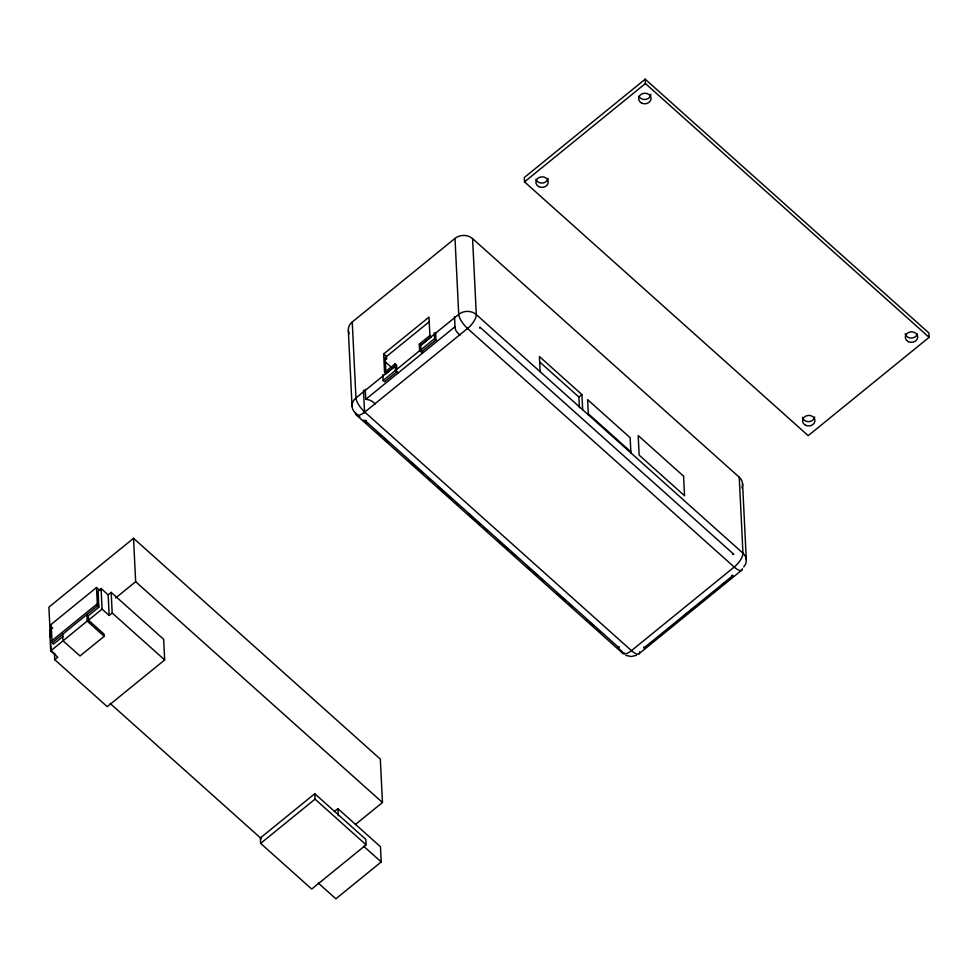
<?xml version="1.0" encoding="UTF-8"?>
<svg xmlns="http://www.w3.org/2000/svg" width="978" height="978" viewBox="0 0 978 978"><rect width="100%" height="100%" fill="white"/><g stroke="black" fill="none" stroke-linecap="round" stroke-linejoin="round"><path stroke-width="1.47" d="M645.199 79.194L524.306 177.531L524.514 181.871L808.195 435.662L929.1 337.337L928.892 332.997L645.199 79.194L645.419 83.533L929.1 337.337M349.183 333.657A12.445 10.599 -2.8 0 1 352.239 321.994L455.002 238.412A12.445 10.599 -2.8 0 1 472.582 238.644L739.246 477.215A12.445 10.599 -2.8 0 1 741.899 487.973M524.514 181.871L645.419 83.533M355.417 824.503L382.459 802.51L380.332 759.111L133.534 538.303L48.9 607.142L50.367 637.069M99.927 590.565L96.516 587.521L51.186 624.392L52.091 642.839L53.509 644.111L62.91 636.458M384.562 372.422L395.136 363.816L396.555 365.087L385.98 373.694L384.562 372.422L383.657 353.975L428.987 317.104L429.892 335.552L431.31 336.811L420.736 345.417L420.943 349.757L422.362 351.029L422.472 353.205L419.635 350.662L419.317 344.146L429.892 335.552M52.702 627.827L49.682 630.284L50.697 650.908L57.788 657.253L54.768 659.71L107.25 706.666L164.671 659.954L163.668 639.331L111.186 592.387L108.155 594.844L109.169 615.455L112.189 612.998L111.186 592.387M108.155 594.844L101.064 588.499L98.044 590.956L98.839 607.228L88.264 615.834L88.472 620.174L104.071 634.135L104.181 636.311L80 655.969L62.983 640.749L62.665 634.233M384.586 360.32L386.603 358.681L386.493 356.518L429.501 321.53M51.981 640.663L97.311 603.793L98.729 605.064M52.091 642.839L97.421 605.957L96.516 587.521M395.246 365.992L355.955 397.948A12.445 10.599 -2.8 0 0 355.393 412.936L359.928 416.995M419.428 346.322L458.719 314.366A12.445 10.599 -2.8 0 1 476.298 314.598L742.95 553.169A12.445 10.599 -2.8 0 1 743.659 566.983M50.697 650.908L87.164 621.079L86.846 614.563L88.264 615.834M88.472 620.174L102.079 609.111L101.064 588.499M115.673 597.961L135.649 581.702L133.534 538.303M397.056 371.616L384.586 381.762L383.168 380.491L419.635 350.662M420.943 349.757L434.55 338.694L434.256 332.813M422.362 351.029L435.968 339.965L435.601 332.606M375.136 404.036A12.445 10.599 -2.8 0 0 365.76 399.33L455.002 326.738L454.513 316.701M579.428 407.679L578.903 397.044L581.934 394.586L539.379 356.518L540.125 371.713M314.769 793.708L260.368 837.963L260.637 843.378L311.701 889.063L366.102 844.821L365.833 839.393L314.769 793.708L315.038 799.136L366.102 844.821M260.637 843.378L315.038 799.136M334.427 811.508L337.911 808.672L380.466 846.74L381.212 861.936L335.87 898.806L318.229 883.012M684.624 615.15L686.947 613.267M690.431 610.431L692.766 608.536M721.727 584.978L724.026 583.108M638.83 653.891L741.593 570.296M636.507 655.309L631.213 656.531L625.908 655.394M539.709 361.982L578.903 397.044M588.291 413.767L630.847 451.836M434.55 338.694L435.968 339.965M419.317 344.146L420.736 345.417M383.657 353.975L386.493 356.518M386.603 358.681L385.185 357.41L385.98 373.694M398.291 372.862L395.454 370.332L395.136 363.816M384.855 361.493L391.652 367.581M384.452 370.246L385.87 371.518M363.339 420.039L366.738 423.083M378.083 433.242L381.493 436.286M383.767 438.315L388.303 442.374M408.731 460.65L423.474 473.853M428.022 477.912L430.283 479.941M438.23 487.044L451.848 499.232M455.247 502.276L458.658 505.32M467.728 513.438L480.21 524.611M483.621 527.655L487.02 530.699M498.364 540.846L508.584 549.991M511.983 553.035L515.394 556.079M527.875 567.24L536.946 575.37M540.357 578.414L543.756 581.458M557.374 593.646L565.321 600.749M568.719 603.793L572.13 606.837M586.886 620.04L593.683 626.128M597.093 629.172L600.492 632.216M617.521 647.448L622.057 651.507M356.347 414.978L622.815 653.39M135.649 581.702L382.459 802.51M112.189 612.998L164.671 659.954M102.079 609.111L109.169 615.455M97.421 605.957L98.839 607.228M363.559 846.141L381.212 861.936M87.164 621.079L104.181 636.311M55.575 654.612L51.027 650.541L50.734 644.551M110.159 703.451L261.432 838.782M746.312 559.966L742.571 483.67M739.246 477.215L742.95 553.169A12.445 4.939 -48.2 0 1 734.209 567.057L631.446 650.639A12.445 4.939 -48.2 0 1 622.118 652.057M630.896 452.924L630.162 437.728L587.607 399.66L588.353 414.855M581.934 394.586L582.668 409.782M472.582 238.644L476.298 314.598A12.445 4.939 -48.2 0 1 467.545 328.486L364.782 412.068A12.445 4.939 -48.2 0 1 355.393 412.936M455.002 238.412L458.719 314.366A12.445 4.254 50.9 0 0 467.545 328.486L734.209 567.057A12.445 4.254 50.9 0 0 742.388 568.719M396.555 365.087L396.762 369.427M382.875 374.598L383.168 380.491M365.271 389.293L365.76 399.33M363.486 390.198L364.598 412.912M352.239 321.994L355.955 397.948A12.445 4.254 50.9 0 0 364.782 412.068L631.446 650.639A12.445 4.254 50.9 0 0 639.636 651.751M348.339 330.527L352.056 406.481M337.911 808.672L338.266 815.725M54.475 653.817L54.768 659.71M650.859 94.267A6.223 5.293 -2.8 0 1 645.712 99.389A6.223 5.293 -2.8 0 1 638.866 96.211M548.047 178.399A6.223 5.293 -2.8 0 1 542.325 183.045A6.223 5.293 -2.8 0 1 535.895 179.292M917.352 333.926A6.223 5.293 -2.8 0 1 911.117 338.058A6.223 5.293 -2.8 0 1 905.188 333.755M814.711 416.97A6.223 5.293 -2.8 0 1 808.672 421.628A6.223 5.293 -2.8 0 1 802.425 417.337M366.163 420.406A12.445 10.599 -2.8 0 1 364.965 420.491L618.952 647.717A12.445 10.599 -2.8 0 1 619.111 646.702M643.683 647.033A12.445 10.599 -2.8 0 1 643.769 648.047L733.011 575.467A12.445 10.599 -2.8 0 1 731.825 575.345M732.608 554.392A12.445 10.599 -2.8 0 1 733.806 554.294L479.831 327.08A12.445 10.599 -2.8 0 1 479.66 328.095M460.076 334.953A12.445 10.599 -2.8 0 1 455.002 326.738M624.746 653.316A12.445 10.599 -2.8 0 1 623.756 652.766M683.585 476.188L638.194 435.577L639.147 455.112L684.539 495.724L683.585 476.188M641.58 103.069A6.223 5.293 -2.8 0 0 651.079 98.607A6.223 5.293 -2.8 0 0 641.923 93.888A6.223 5.293 -2.8 0 0 641.58 103.069M538.817 186.651A6.223 5.293 -2.8 0 0 548.303 182.189A6.223 5.293 -2.8 0 0 539.159 177.47A6.223 5.293 -2.8 0 0 538.817 186.651M908.244 341.64A6.223 5.293 -2.8 0 0 917.731 337.178A6.223 5.293 -2.8 0 0 908.586 332.459A6.223 5.293 -2.8 0 0 908.244 341.64M805.481 425.222A6.223 5.293 -2.8 0 0 814.967 420.76A6.223 5.293 -2.8 0 0 805.823 416.041A6.223 5.293 -2.8 0 0 805.481 425.222"/></g></svg>
